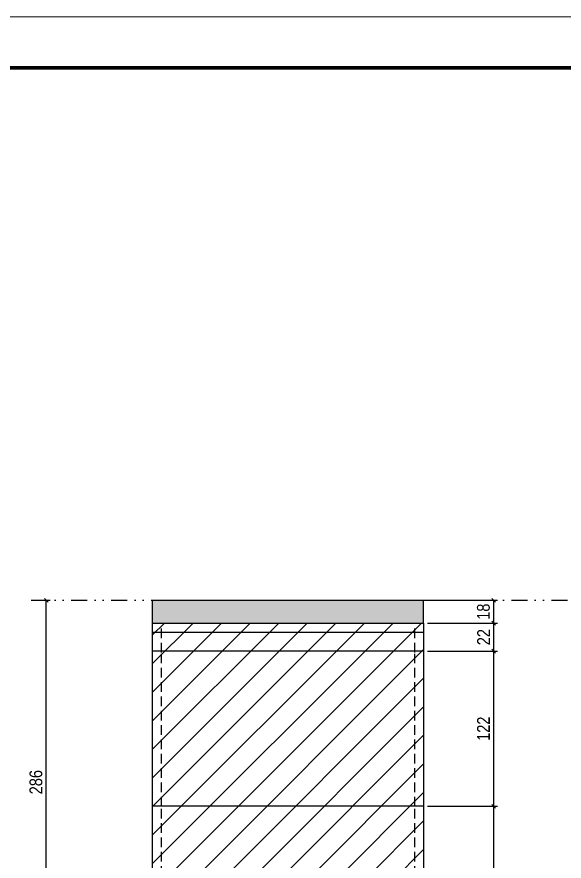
# Model space of a CAD drawing. Extents: x 808 to 7089, y -98 to 17032.
# Drawn here: x 5989 to 6420, y 11775 to 12438 of the extents above; entities that cross this region are included whole.
import ezdxf

# ---------------------------------------------------------------- set-up
doc = ezdxf.new("R2010")
doc.units = 0
for name, pattern in [('DASHED', [0.75, 0.5, -0.25]), ('DIVIDE2', [0.625, 0.25, -0.125, 0, -0.125, 0, -0.125]), ('HIDDEN', [0.375, 0.25, -0.125])]:
    doc.linetypes.add(name, pattern=pattern)
for name, color, linetype in [('COTA', 241, 'Continuous'), ('Nível', 160, 'Continuous'), ('Painéis', 200, 'Continuous'), ('SARR_2.2x7', 40, 'Continuous'), ('Sarrafo de Pressão', 42, 'HIDDEN')]:
    doc.layers.add(name, color=color, linetype=linetype)
for name, color, linetype, lineweight in [('Folhas', 255, 'Continuous', 9), ('REAPROVEITAMENTO', 251, 'Continuous', 9), ('SARRAFO DE PRESSAO', 251, 'DASHED', 9)]:
    doc.layers.add(name, color=color, linetype=linetype, lineweight=lineweight)
doc.styles.add('COTA TECNICA', font='techl___.ttf', dxfattribs={"height": 10})
doc.styles.add('COTA TECNICA-50', font='techl___.ttf', dxfattribs={"height": 10})
doc.dimstyles.new('COTA PAINEL-50', dxfattribs={"dimtxt": 10, "dimasz": 3, "dimexe": 3, "dimexo": 3, "dimgap": 3, "dimtad": 1, "dimdec": 1, "dimzin": 12, "dimdsep": 46, "dimtxsty": 'COTA TECNICA-50', "dimblk1": 'OBLIQUE', "dimblk2": 'OBLIQUE', "dimsah": 1, "dimcen": 0.9, "dimclrd": 4, "dimclre": 4, "dimclrt": 240, "dimadec": 1, "dimazin": 3, "dimtfac": 1, "dimtdec": 1, "dimtmove": 0, "dimatfit": 3, "dimfxl": 1, "dimtolj": 1, "dimtzin": 12, "dimarcsym": 0})
doc.dimstyles.new('PAINEL', dxfattribs={"dimtxt": 10, "dimasz": 3, "dimexe": 3, "dimexo": 3, "dimgap": 3, "dimtad": 1, "dimdec": 1, "dimzin": 12, "dimdsep": 46, "dimtxsty": 'COTA TECNICA', "dimblk1": 'OBLIQUE', "dimblk2": 'OBLIQUE', "dimsah": 1, "dimcen": 0.9, "dimclrd": 4, "dimclre": 4, "dimclrt": 240, "dimadec": 1, "dimazin": 3, "dimtfac": 1, "dimtdec": 1, "dimtmove": 0, "dimatfit": 3, "dimfxl": 1, "dimtolj": 1, "dimtzin": 12, "dimarcsym": 0})

# ---------------------------------------------------------------- blocks, each defined once
blk = doc.blocks.new('9999999999')
at = {"layer": 'Folhas'}
blk.add_lwpolyline([(98138.98, 34190.21), (99623.98, 34190.21), (99623.98, 35240.21), (98138.98, 35240.21)], close=True, dxfattribs=at)
at = {"layer": 'Folhas', "color": 30, "const_width": 3}
blk.add_lwpolyline([(98213.98, 34230.21), (99583.98, 34230.21), (99583.98, 35200.21), (98213.98, 35200.21)], close=True, dxfattribs=at)
blk = doc.blocks.new('_Oblique')
at = {"color": 0, "linetype": 'ByBlock', "lineweight": -2}
blk.add_line((-0.5, -0.5), (0.5, 0.5), dxfattribs=at)
blk = doc.blocks.new('*D1919')
at = {"layer": 'COTA', "color": 4, "lineweight": -2, "transparency": 16777216}
for p, q in [((6003.71, 11979.59), (6015.57, 11979.59)), ((6012.57, 11693.59), (6012.57, 11979.59)), ((6003.71, 11693.59), (6015.57, 11693.59))]:
    blk.add_line(p, q, dxfattribs=at)
at = {"layer": 'Defpoints', "color": 0, "transparency": 16777216}
for p in [(6000.71, 11979.59), (6012.57, 11979.59), (6000.71, 11693.59)]:
    blk.add_point(p, dxfattribs=at)
at = {"layer": 'COTA', "color": 4, "lineweight": -2, "transparency": 16777216, "xscale": 3, "yscale": 3, "zscale": 3}
for p, rotation in [((6012.57, 11979.59), 90), ((6012.57, 11693.59), 270)]:
    blk.add_blockref('_Oblique', p, dxfattribs=dict(at, rotation=rotation))
at = {"layer": 'COTA', "color": 240, "transparency": 16777216, "insert": (6004.44, 11836.59), "char_height": 10, "attachment_point": 5, "rotation": 90, "style": 'COTA TECNICA-50'}
blk.add_mtext('\\A1;286', dxfattribs=at)
blk = doc.blocks.new('*D1129')
at = {"layer": 'COTA', "color": 4, "linetype": 'ByBlock', "lineweight": -2, "transparency": 16777216}
for p, q in [((6312.12, 11817.59), (6367.2, 11817.59)), ((6364.2, 11693.59), (6364.2, 11817.59)), ((6312.12, 11693.59), (6367.2, 11693.59))]:
    blk.add_line(p, q, dxfattribs=at)
at = {"layer": 'Defpoints', "color": 0, "linetype": 'ByBlock', "transparency": 16777216}
for p in [(6309.12, 11817.59), (6364.2, 11817.59), (6309.12, 11693.59)]:
    blk.add_point(p, dxfattribs=at)
at = {"layer": 'COTA', "color": 4, "linetype": 'ByBlock', "lineweight": -2, "transparency": 16777216, "xscale": 3, "yscale": 3, "zscale": 3}
for p, rotation in [((6364.2, 11817.59), 90), ((6364.2, 11693.59), 270)]:
    blk.add_blockref('_Oblique', p, dxfattribs=dict(at, rotation=rotation))
at = {"layer": 'COTA', "color": 240, "linetype": 'ByBlock', "transparency": 16777216, "insert": (6356.13, 11755.59), "char_height": 10, "attachment_point": 5, "rotation": 90, "style": 'COTA TECNICA'}
blk.add_mtext('\\A1;124', dxfattribs=at)
blk = doc.blocks.new('*D1131')
at = {"layer": 'COTA', "color": 4, "linetype": 'ByBlock', "lineweight": -2, "transparency": 16777216}
for p, q in [((6312.12, 11817.59), (6367.2, 11817.59)), ((6364.2, 11693.59), (6364.2, 11817.59)), ((6312.12, 11693.59), (6367.2, 11693.59))]:
    blk.add_line(p, q, dxfattribs=at)
at = {"layer": 'Defpoints', "color": 0, "linetype": 'ByBlock', "transparency": 16777216}
for p in [(6309.12, 11817.59), (6364.2, 11817.59), (6309.12, 11693.59)]:
    blk.add_point(p, dxfattribs=at)
at = {"layer": 'COTA', "color": 4, "linetype": 'ByBlock', "lineweight": -2, "transparency": 16777216, "xscale": 3, "yscale": 3, "zscale": 3}
for p, rotation in [((6364.2, 11817.59), 90), ((6364.2, 11693.59), 270)]:
    blk.add_blockref('_Oblique', p, dxfattribs=dict(at, rotation=rotation))
at = {"layer": 'COTA', "color": 240, "linetype": 'ByBlock', "transparency": 16777216, "insert": (6356.13, 11755.59), "char_height": 10, "attachment_point": 5, "rotation": 90, "style": 'COTA TECNICA'}
blk.add_mtext('\\A1;124', dxfattribs=at)
blk = doc.blocks.new('*D1132')
at = {"layer": 'COTA', "color": 4, "lineweight": -2, "transparency": 16777216}
for p, q in [((6312.12, 11939.59), (6367.2, 11939.59)), ((6364.2, 11817.59), (6364.2, 11939.59)), ((6312.12, 11817.59), (6367.2, 11817.59))]:
    blk.add_line(p, q, dxfattribs=at)
at = {"layer": 'Defpoints', "color": 0, "transparency": 16777216}
for p in [(6309.12, 11939.59), (6364.2, 11939.59), (6309.12, 11817.59)]:
    blk.add_point(p, dxfattribs=at)
at = {"layer": 'COTA', "color": 4, "lineweight": -2, "transparency": 16777216, "xscale": 3, "yscale": 3, "zscale": 3}
for p, rotation in [((6364.2, 11939.59), 90), ((6364.2, 11817.59), 270)]:
    blk.add_blockref('_Oblique', p, dxfattribs=dict(at, rotation=rotation))
at = {"layer": 'COTA', "color": 240, "transparency": 16777216, "insert": (6356.14, 11878.59), "char_height": 10, "attachment_point": 5, "rotation": 90, "style": 'COTA TECNICA-50'}
blk.add_mtext('\\A1;122', dxfattribs=at)
blk = doc.blocks.new('*D1133')
at = {"layer": 'COTA', "color": 4, "lineweight": -2, "transparency": 16777216}
for p, q in [((6278.12, 11979.59), (6367.2, 11979.59)), ((6364.2, 11961.59), (6364.2, 11979.59)), ((6312.12, 11961.59), (6367.2, 11961.59))]:
    blk.add_line(p, q, dxfattribs=at)
at = {"layer": 'Defpoints', "color": 0, "transparency": 16777216}
for p in [(6275.12, 11979.59), (6364.2, 11979.59), (6309.12, 11961.59)]:
    blk.add_point(p, dxfattribs=at)
at = {"layer": 'COTA', "color": 4, "lineweight": -2, "transparency": 16777216, "xscale": 3, "yscale": 3, "zscale": 3}
for p, rotation in [((6364.2, 11979.59), 90), ((6364.2, 11961.59), 270)]:
    blk.add_blockref('_Oblique', p, dxfattribs=dict(at, rotation=rotation))
at = {"layer": 'COTA', "color": 240, "transparency": 16777216, "insert": (6356.11, 11970.59), "char_height": 10, "attachment_point": 5, "rotation": 90, "style": 'COTA TECNICA-50'}
blk.add_mtext('\\A1;18', dxfattribs=at)
blk = doc.blocks.new('*D1923')
at = {"layer": 'COTA', "color": 4, "lineweight": -2, "transparency": 16777216}
for p, q in [((6312.12, 11961.59), (6367.2, 11961.59)), ((6364.2, 11939.59), (6364.2, 11961.59)), ((6312.12, 11939.59), (6367.2, 11939.59))]:
    blk.add_line(p, q, dxfattribs=at)
at = {"layer": 'Defpoints', "color": 0, "transparency": 16777216}
for p in [(6309.12, 11961.59), (6364.2, 11961.59), (6309.12, 11939.59)]:
    blk.add_point(p, dxfattribs=at)
at = {"layer": 'COTA', "color": 4, "lineweight": -2, "transparency": 16777216, "xscale": 3, "yscale": 3, "zscale": 3}
for p, rotation in [((6364.2, 11961.59), 90), ((6364.2, 11939.59), 270)]:
    blk.add_blockref('_Oblique', p, dxfattribs=dict(at, rotation=rotation))
at = {"layer": 'COTA', "color": 240, "transparency": 16777216, "insert": (6356.2, 11950.59), "char_height": 10, "attachment_point": 5, "rotation": 90, "style": 'COTA TECNICA'}
blk.add_mtext('\\A1;22', dxfattribs=at)

msp = doc.modelspace()

# ---------------------------------------------------------------- hatches: boundary and pattern name
at = {"layer": 'COTA', "linetype": 'ByBlock'}
h = msp.add_hatch(dxfattribs=at)
h.set_pattern_fill('AR-CONC', color=256, scale=0.03)
h.set_pattern_definition([(50, (-2227.9673, 7867.598), (5.46554, -0.4781726), [0.5715, -6.2865]), (355, (-2227.9673, 7867.598), (-1.0573026, 5.7317054), [0.4572, -5.0292175]), (100.451445, (-2227.512, 7867.5584), (4.4082374, 5.2535326), [0.4857003, -5.3427073]), (46.1842, (-2227.9673, 7869.122), (8.132371, -1.26127), [0.85725, -9.42975]), (96.63556, (-2227.29, 7869.017), (7.122124, 7.422784), [0.728551, -8.014068]), (351.18415, (-2227.967, 7869.122), (7.122124, 7.422784), [0.685799, -7.543792]), (21, (-2227.2053, 7868.741), (4.5484317, -3.067956), [0.5715, -6.2865]), (326, (-2227.2053, 7868.741), (1.854061, 5.525639), [0.4572, -5.0292]), (71.451445, (-2226.8263, 7868.4855), (6.4024926, 2.457683), [0.4857003, -5.342698]), (37.5, (-2227.9673, 7867.5982), (0.0926581, 2.53665117), [0, -4.96824, 0, -5.1054, 0, -5.04825]), (7.5, (-2227.9673, 7867.5982), (2.0045899, 3.00541724), [0, -2.91084, 0, -4.85394, 0, -1.92405]), (327.5, (-2229.6666, 7867.5982), (4.06771786, -0.1718623), [0, -1.905, 0, -5.9436, 0, -7.8867]), (317.5, (-2230.4286, 7867.5982), (4.4438754, 0.7627947), [0, -2.4765, 0, -3.94716, 0, -5.6007])])
h.paths.add_polyline_path([(6096.12, 11961.59), (6309.12, 11961.59), (6309.12, 11979.59), (6096.12, 11979.59)])
at = {"layer": 'REAPROVEITAMENTO', "linetype": 'ByBlock'}
h = msp.add_hatch(dxfattribs=at)
h.set_pattern_fill('ANSI31', color=256, scale=5, style=2)
h.set_pattern_definition([(45, (2509.945, 2641.187), (-11.22532, 11.22532), [])])
h.paths.add_polyline_path([(6309.12, 11961.59), (6096.12, 11961.59), (6096.12, 11695.59), (6309.12, 11695.59)])

# ---------------------------------------------------------------- linework, layer by layer
at = {"layer": 'COTA', "linetype": 'ByBlock'}
for p, q in [((6096.12, 11979.59), (6096.12, 11979.59)), ((6096.12, 11961.59), (6096.12, 11979.59)), ((6096.12, 11979.59), (6309.12, 11979.59)), ((6309.12, 11961.59), (6309.12, 11979.59))]:
    msp.add_line(p, q, dxfattribs=at)
at = {"layer": 'Nível', "color": 4, "linetype": 'DIVIDE2', "ltscale": 50}
msp.add_line((6000.71, 11979.59), (7021.67, 11979.59), dxfattribs=at)
at = {"layer": 'Painéis'}
for p, q in [((6309.12, 11939.59), (6096.12, 11939.59)), ((6309.12, 11817.59), (6096.12, 11817.59))]:
    msp.add_line(p, q, dxfattribs=at)
msp.add_lwpolyline([(6096.12, 11961.59), (6309.12, 11961.59), (6309.12, 11695.59), (6096.12, 11695.59)], close=True, dxfattribs=at)
at = {"layer": 'SARR_2.2x7'}
msp.add_line((6096.12, 11954.59), (6309.12, 11954.59), dxfattribs=at)
at = {"layer": 'Sarrafo de Pressão', "ltscale": 30}
for p, q in [((6103.12, 11938.59), (6103.12, 11961.59)), ((6302.12, 11938.59), (6302.12, 11961.59)), ((6103.12, 11817.59), (6103.12, 11939.59)), ((6302.12, 11817.59), (6302.12, 11939.59)), ((6103.12, 11695.59), (6103.12, 11817.59)), ((6302.12, 11695.59), (6302.12, 11817.59))]:
    msp.add_line(p, q, dxfattribs=at)

# ---------------------------------------------------------------- block references
at = {"layer": 'SARRAFO DE PRESSAO', "color": 6, "linetype": 'ByBlock'}
msp.add_blockref('9999999999', (-92562.31, -22802.03), dxfattribs=at)

# ---------------------------------------------------------------- dimensions: what is measured, and where the dimension line sits
at = {"layer": 'COTA'}
for base, p1, p2, dimstyle, picture, middle in [((6012.57, 11979.59), (6000.71, 11693.59), (6000.71, 11979.59), 'COTA PAINEL-50', '*D1919', (6004.44, 11836.59)), ((6364.2, 11979.59), (6309.12, 11961.59), (6275.12, 11979.59), 'COTA PAINEL-50', '*D1133', (6356.11, 11970.59)), ((6364.2, 11961.59), (6309.12, 11939.59), (6309.12, 11961.59), 'PAINEL', '*D1923', (6356.2, 11950.59)), ((6364.2, 11939.59), (6309.12, 11817.59), (6309.12, 11939.59), 'COTA PAINEL-50', '*D1132', (6356.14, 11878.59))]:
    dim = msp.add_linear_dim(base=base, p1=p1, p2=p2, angle=90, dimstyle=dimstyle, dxfattribs=at)
    dim.commit()
    dim.dimension.update_dxf_attribs({"geometry": picture, "text_midpoint": middle})
at = {"layer": 'COTA', "linetype": 'ByBlock'}
for picture in ['*D1129', '*D1131']:
    dim = msp.add_aligned_dim(p1=(6309.12, 11693.59), p2=(6309.12, 11817.59), distance=-55.08, dimstyle='PAINEL', dxfattribs=at)
    dim.commit()
    dim.dimension.update_dxf_attribs({"geometry": picture, "text_midpoint": (6356.13, 11755.59)})

doc.saveas('drawing.dxf')
